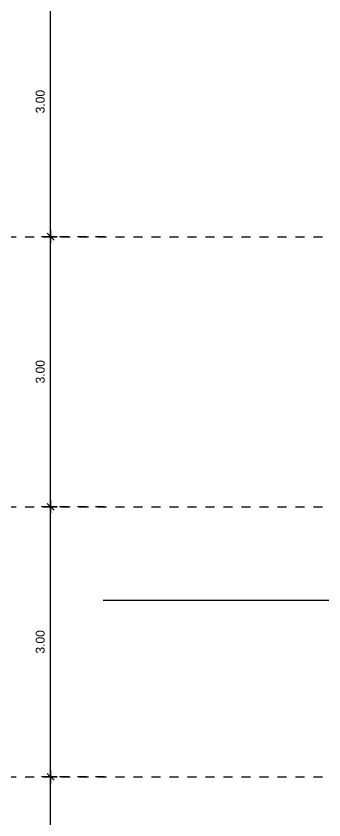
# Model space of a CAD drawing. Extents: x 185 to 567, y -69 to 170.
# Drawn here: x 459.27 to 462.69, y -24.81 to -15.89 of the extents above; entities that cross this region are included whole.
import ezdxf
from ezdxf import colors
from ezdxf.entities.mleader import LeaderData, LeaderLine
from ezdxf.math import Vec2, Vec3

# ---------------------------------------------------------------- set-up
doc = ezdxf.new("R2010")
doc.units = 0
doc.header["$LTSCALE"] = 0.25
doc.header["$MEASUREMENT"] = 0
doc.header["$PDMODE"] = 35
doc.header["$PDSIZE"] = -1
doc.linetypes.add('LEVELS 2$0$DASHED2', pattern=[0.375, 0.25, -0.125])
doc.linetypes.add('LEVELS 2$0$DOT2', pattern=[0.125, 0, -0.125])
doc.layers.get('0').update_dxf_attribs({"linetype": 'CONTINUOUS'})
doc.layers.get('Defpoints').update_dxf_attribs({"linetype": 'CONTINUOUS'})
for name, color, linetype in [('A-DTNM', 112, 'CONTINUOUS'), ('A-WLSEC', 7, 'CONTINUOUS'), ('LEVELS 2$0$A-EDM-AX', 2, 'CONTINUOUS'), ('LEVELS 2$0$A-HATCH', 112, 'CONTINUOUS')]:
    doc.layers.add(name, color=color, linetype=linetype)
doc.styles.add('LEVELS 2$0$XARAB', font='xarab.shx')
doc.dimstyles.new('LEVELS 2$0$DIM50', dxfattribs={"dimtxt": 0.1, "dimasz": 0.06, "dimexe": 0.1, "dimexo": 0, "dimgap": 0.05, "dimtad": 1, "dimzin": 3, "dimdsep": 46, "dimtxsty": 'LEVELS 2$0$XARAB', "dimblk": 'LEVELS 2$0$DTICK', "dimcen": 0.09, "dimclrd": 256, "dimclre": 1, "dimclrt": 3, "dimadec": 0, "dimazin": 3, "dimtfac": 1, "dimtix": 1, "dimtmove": 2, "dimatfit": 0, "dimldrblk": 'LEVELS 2$0$DTICK', "dimfxl": 0.15, "dimtolj": 1, "dimtzin": 3, "dimlwd": -3, "dimlwe": -3, "dimarcsym": 0})

# ---------------------------------------------------------------- blocks, each defined once
blk = doc.blocks.new('LEVELS 2$0$DTICK')
for p, q in [((-1.21, 0), (1.21, 0)), ((0, 1.21), (0, -1.21))]:
    blk.add_line(p, q)
at = {"color": 3}
blk.add_line((-0.63, -0.63), (0.63, 0.63), dxfattribs=at)
blk = doc.blocks.new('*D1496')
at = {"layer": 'Defpoints', "color": 0, "transparency": 16777216}
for p in [(191.2704, 37.672), (191.8704, 37.672, 0), (191.8704, 34.672)]:
    blk.add_point(p, dxfattribs=at)
at = {"layer": 'LEVELS 2$0$A-EDM-AX', "color": 1, "linetype": 'LEVELS 2$0$DASHED2', "lineweight": -3, "transparency": 16777216}
for p, q in [((191.8704, 37.672), (191.1704, 37.672)), ((191.8704, 34.672), (191.1704, 34.672))]:
    blk.add_line(p, q, dxfattribs=at)
at = {"layer": 'LEVELS 2$0$A-EDM-AX', "lineweight": -3, "transparency": 16777216}
blk.add_line((191.2704, 34.732), (191.2704, 37.612), dxfattribs=at)
at = {"layer": 'LEVELS 2$0$A-EDM-AX', "lineweight": -3, "transparency": 16777216, "xscale": 0.06, "yscale": 0.06, "zscale": 0.06}
for p, rotation in [((191.2704, 37.672), 90), ((191.2704, 34.672), 270)]:
    blk.add_blockref('LEVELS 2$0$DTICK', p, dxfattribs=dict(at, rotation=rotation))
at = {"layer": 'LEVELS 2$0$A-EDM-AX', "color": 3, "transparency": 16777216, "insert": (191.155, 36.172), "char_height": 0.1, "attachment_point": 5, "rotation": 90, "style": 'LEVELS 2$0$XARAB'}
blk.add_mtext('\\A1;3.00', dxfattribs=at)
blk = doc.blocks.new('*D1497')
at = {"layer": 'Defpoints', "color": 0, "transparency": 16777216}
for p in [(191.2704, 40.672), (191.8704, 40.672, 0), (191.8704, 37.672, 0)]:
    blk.add_point(p, dxfattribs=at)
at = {"layer": 'LEVELS 2$0$A-EDM-AX', "color": 1, "linetype": 'LEVELS 2$0$DASHED2', "lineweight": -3, "transparency": 16777216}
for p, q in [((191.8704, 40.672), (191.1704, 40.672)), ((191.8704, 37.672), (191.1704, 37.672))]:
    blk.add_line(p, q, dxfattribs=at)
at = {"layer": 'LEVELS 2$0$A-EDM-AX', "lineweight": -3, "transparency": 16777216}
blk.add_line((191.2704, 37.732), (191.2704, 40.612), dxfattribs=at)
at = {"layer": 'LEVELS 2$0$A-EDM-AX', "lineweight": -3, "transparency": 16777216, "xscale": 0.06, "yscale": 0.06, "zscale": 0.06}
for p, rotation in [((191.2704, 40.672), 90), ((191.2704, 37.672), 270)]:
    blk.add_blockref('LEVELS 2$0$DTICK', p, dxfattribs=dict(at, rotation=rotation))
at = {"layer": 'LEVELS 2$0$A-EDM-AX', "color": 3, "transparency": 16777216, "insert": (191.155, 39.172), "char_height": 0.1, "attachment_point": 5, "rotation": 90, "style": 'LEVELS 2$0$XARAB'}
blk.add_mtext('\\A1;3.00', dxfattribs=at)
blk = doc.blocks.new('*D1498')
at = {"layer": 'Defpoints', "color": 0, "transparency": 16777216}
for p in [(191.2704, 43.672), (191.8704, 43.672), (191.8704, 40.672, 0)]:
    blk.add_point(p, dxfattribs=at)
at = {"layer": 'LEVELS 2$0$A-EDM-AX', "color": 1, "linetype": 'LEVELS 2$0$DASHED2', "lineweight": -3, "transparency": 16777216}
for p, q in [((191.8704, 43.672), (191.1704, 43.672)), ((191.8704, 40.672), (191.1704, 40.672))]:
    blk.add_line(p, q, dxfattribs=at)
at = {"layer": 'LEVELS 2$0$A-EDM-AX', "lineweight": -3, "transparency": 16777216}
blk.add_line((191.2704, 40.732), (191.2704, 43.612), dxfattribs=at)
at = {"layer": 'LEVELS 2$0$A-EDM-AX', "lineweight": -3, "transparency": 16777216, "xscale": 0.06, "yscale": 0.06, "zscale": 0.06}
for p, rotation in [((191.2704, 43.672), 90), ((191.2704, 40.672), 270)]:
    blk.add_blockref('LEVELS 2$0$DTICK', p, dxfattribs=dict(at, rotation=rotation))
at = {"layer": 'LEVELS 2$0$A-EDM-AX', "color": 3, "transparency": 16777216, "insert": (191.155, 42.172), "char_height": 0.1, "attachment_point": 5, "rotation": 90, "style": 'LEVELS 2$0$XARAB'}
blk.add_mtext('\\A1;3.00', dxfattribs=at)
blk = doc.blocks.new('*D1499')
at = {"layer": 'Defpoints', "color": 0, "transparency": 16777216}
for p in [(191.2704, 46.672), (191.8704, 46.672), (191.8704, 43.672)]:
    blk.add_point(p, dxfattribs=at)
at = {"layer": 'LEVELS 2$0$A-EDM-AX', "color": 1, "linetype": 'LEVELS 2$0$DASHED2', "lineweight": -3, "transparency": 16777216}
for p, q in [((191.8704, 46.672), (191.1704, 46.672)), ((191.8704, 43.672), (191.1704, 43.672))]:
    blk.add_line(p, q, dxfattribs=at)
at = {"layer": 'LEVELS 2$0$A-EDM-AX', "lineweight": -3, "transparency": 16777216}
blk.add_line((191.2704, 43.732), (191.2704, 46.612), dxfattribs=at)
at = {"layer": 'LEVELS 2$0$A-EDM-AX', "lineweight": -3, "transparency": 16777216, "xscale": 0.06, "yscale": 0.06, "zscale": 0.06}
for p, rotation in [((191.2704, 46.672), 90), ((191.2704, 43.672), 270)]:
    blk.add_blockref('LEVELS 2$0$DTICK', p, dxfattribs=dict(at, rotation=rotation))
at = {"layer": 'LEVELS 2$0$A-EDM-AX', "color": 3, "transparency": 16777216, "insert": (191.155, 45.172), "char_height": 0.1, "attachment_point": 5, "rotation": 90, "style": 'LEVELS 2$0$XARAB'}
blk.add_mtext('\\A1;3.00', dxfattribs=at)
blk = doc.blocks.new('LEVELS 2')
at = {"layer": 'LEVELS 2$0$A-HATCH', "linetype": 'LEVELS 2$0$DOT2', "ltscale": 2}
for p, q in [((189.3891, 43.672, 0), (204.6446, 43.672, 0)), ((189.3891, 40.672, 0), (204.6446, 40.672, 0)), ((189.3891, 37.672, 0), (204.6446, 37.672, 0))]:
    blk.add_line(p, q, dxfattribs=at)
at = {"layer": 'LEVELS 2$0$A-EDM-AX'}
for base, p1, p2, picture, middle in [((191.2704, 46.672), (191.8704, 43.672), (191.8704, 46.672), '*D1499', (191.155, 45.172)), ((191.2704, 43.672), (191.8704, 40.672, 0), (191.8704, 43.672), '*D1498', (191.155, 42.172)), ((191.2704, 40.672), (191.8704, 37.672, 0), (191.8704, 40.672, 0), '*D1497', (191.155, 39.172)), ((191.2704, 37.672), (191.8704, 34.672), (191.8704, 37.672, 0), '*D1496', (191.155, 36.172))]:
    dim = blk.add_linear_dim(base=base, p1=p1, p2=p2, angle=90, dimstyle='LEVELS 2$0$DIM50', dxfattribs=at)
    dim.commit()
    dim.dimension.update_dxf_attribs({"geometry": picture, "text_midpoint": middle})

msp = doc.modelspace()

# ---------------------------------------------------------------- block references
at = {"layer": 'A-WLSEC'}
msp.add_blockref('LEVELS 2', (268.3836, -62.0076, 0), dxfattribs=at)

# ---------------------------------------------------------------- leaders
at = {"layer": 'A-DTNM'}
ml = msp.add_multileader_mtext('Standard', dxfattribs=at)
ml.set_content('', color=256)
ml.set_leader_properties()
ml.build(insert=Vec2(0, 0))
ml.multileader.update_dxf_attribs({"text_right_attachment_type": 6, "dogleg_length": 0.36, "arrow_head_size": 0.18})
ctx = ml.context
ctx.base_point, ctx.char_height, ctx.arrow_head_size, ctx.landing_gap_size, ctx.plane_origin = Vec3(460.1491, -22.2865), 0.18, 0.18, 0.09, Vec3(465.3817, -23.9473)
ctx.right_attachment, ctx.text_align_type = 6, 2
notes = []
notes.append((ctx, [(0, (1, 1, 0), (463.4382, -22.3765), (-1, 0), 3.1091, [(1, [(465.3817, -23.9473), (465.3384, -20.8165)], 0, [])])]))
ctx.mtext.insert, ctx.mtext.alignment, ctx.mtext.flow_direction = Vec3(460.2391, -22.1965), 3, 5
for ctx, leaders in notes:
    for number, flags, end, landing, length, lines in leaders:
        leader = LeaderData()
        leader.index, (leader.has_last_leader_line, leader.has_dogleg_vector, leader.attachment_direction) = number, flags
        leader.last_leader_point, leader.dogleg_vector, leader.dogleg_length = Vec3(end), Vec3(landing), length
        for number, points, colour, breaks in lines:
            line = LeaderLine()
            line.index, line.vertices, line.color, line.breaks = number, Vec3.list(points), colors.encode_raw_color(colour), breaks
            leader.lines.append(line)
        ctx.leaders.append(leader)

doc.saveas('drawing.dxf')
